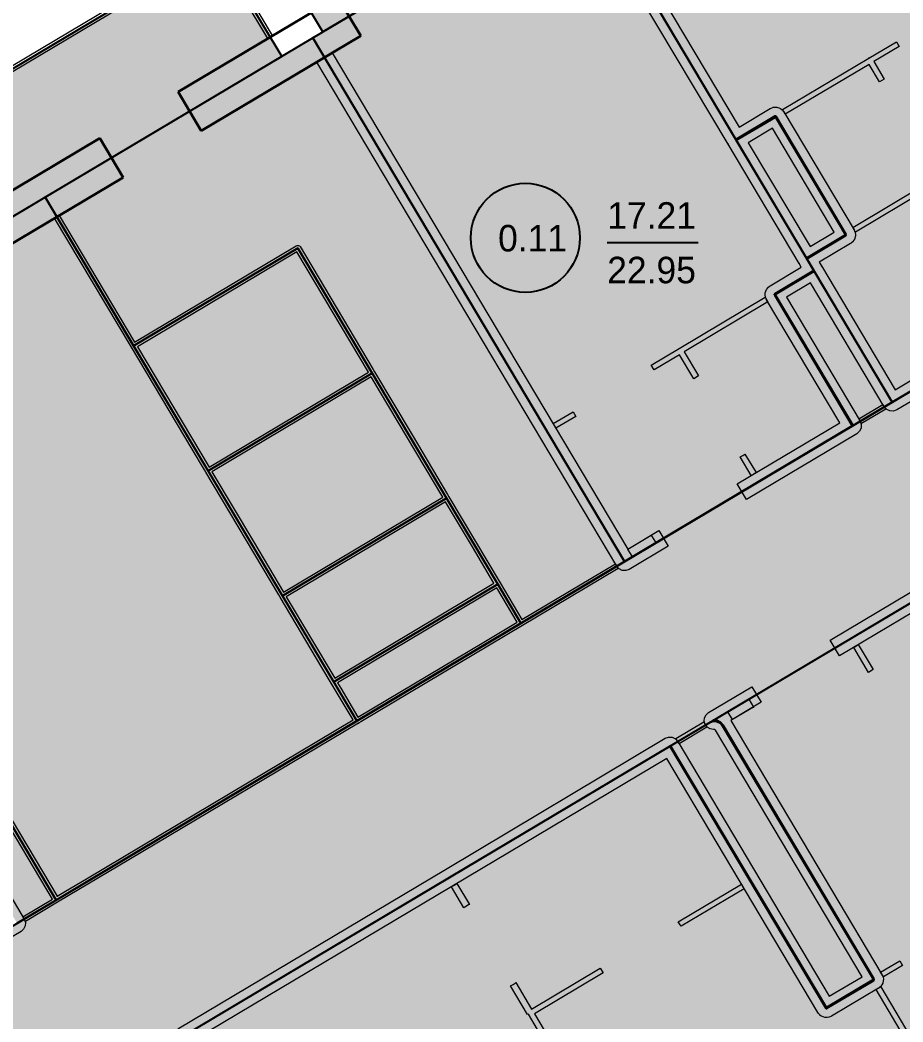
# Model space of a CAD drawing. Header units: millimetres. Extents: x 0 to 312583, y -208103 to 25097.
# Drawn here: x 47486 to 57197, y -116144 to -105128 of the extents above; entities that cross this region are included whole.
import ezdxf

# ---------------------------------------------------------------- set-up
doc = ezdxf.new("R2010")
doc.units = ezdxf.units.MM
doc.linetypes.add('Solid', pattern=[0])
for name, color, linetype, lineweight in [('Inner Walls', 5, 'Solid', 0), ('Outer Walls', 254, 'Solid', 25), ('Room Objects', 47, 'Solid', 15), ('Room Walls', 47, 'Solid', 35), ('Service Area', 252, 'Solid', 25), ('Studio Apartment', 151, 'Solid', 25), ('Three-Bedroom Apartment', 250, 'Solid', 25), ('Two-Bedroom Apartment', 1, 'Solid', 35)]:
    doc.layers.add(name, color=color, linetype=linetype, lineweight=lineweight)
doc.styles.add('Dialog.plain', font='Dialog.plain')

msp = doc.modelspace()

# ---------------------------------------------------------------- hatches: boundary and pattern name
at = {"layer": 'Room Objects', "linetype": 'Solid', "lineweight": 0}
for points in [[(54170, -110945), (54427, -110791), (54479, -110877), (54479, -110877), (54221, -111031)], [(55321, -112820), (55270, -112734), (55270, -112734), (55502, -112596), (55553, -112682), (55553, -112682)]]:
    msp.add_hatch(color=5, dxfattribs=at).paths.add_polyline_path(points, flags=0)
at = {"layer": 'Service Area', "linetype": 'Solid', "lineweight": 25}
for points in [[(65906, -104074), (66929, -105792), (37502, -123313), (36478, -121594)], [(49647, -104327), (50364, -105530), (44800, -108842), (44084, -107639)], [(47764, -107077), (47764, -107077), (50707, -105325), (54135, -111082), (54135, -111082), (51192, -112834), (52996, -111760), (52741, -111330), (52178, -110385), (51359, -109010), (50541, -107635), (48736, -108710)], [(56565, -107491), (56135, -107747), (55364, -106451), (55794, -106195)], [(44456, -109047), (44821, -108829), (47764, -107077), (51192, -112834), (48249, -114586), (47884, -114804)], [(48736, -108710), (50541, -107635), (51359, -109010), (49555, -110084)], [(55791, -108146), (56221, -107890), (57078, -109330), (57078, -109330), (56648, -109585)], [(49555, -110084), (51359, -109010), (52178, -110385), (50373, -111459)], [(50373, -111459), (52178, -110385), (52741, -111330), (50936, -112404)], [(50936, -112404), (52741, -111330), (52996, -111760), (51192, -112834)], [(54642, -113107), (55072, -112851), (55090, -112843), (55109, -112838), (55128, -112838), (55148, -112840), (55166, -112847), (55183, -112857), (55198, -112870), (55209, -112886), (56872, -115679), (56356, -115986)], [(47027, -113364), (47884, -114804), (47454, -115059), (46597, -113620)]]:
    msp.add_hatch(color=254, dxfattribs=at).paths.add_polyline_path(points, flags=0)
at = {"layer": 'Studio Apartment', "linetype": 'Solid', "lineweight": 25}
for points in [[(52824, -102435), (53540, -103638), (50817, -105260), (50101, -104057)], [(50707, -105325), (50707, -105325), (53650, -103573), (56216, -107882), (56216, -107882), (55786, -108138), (55785, -108139), (55783, -108140), (55782, -108142), (55782, -108144), (55781, -108146), (55781, -108148), (55782, -108150), (55783, -108151), (56640, -109591), (54135, -111082)]]:
    msp.add_hatch(color=252, dxfattribs=at).paths.add_polyline_path(points, flags=0)
at = {"layer": 'Two-Bedroom Apartment', "linetype": 'Solid', "lineweight": 25}
for points in [[(53650, -103573), (56593, -101821), (59536, -100069), (62479, -98316), (65045, -102626), (64615, -102881), (64613, -102883), (64612, -102884), (64611, -102886), (64610, -102888), (64610, -102889), (64610, -102891), (64611, -102893), (64611, -102895), (65468, -104334), (65468, -104334), (62963, -105825), (60021, -107578), (57078, -109330), (56140, -107755), (56140, -107755), (56570, -107499), (56571, -107498), (56573, -107497), (56574, -107495), (56574, -107493), (56575, -107491), (56575, -107489), (56574, -107487), (56573, -107486), (55802, -106190), (55801, -106189), (55800, -106187), (55798, -106186), (55796, -106186), (55794, -106185), (55792, -106186), (55790, -106186), (55788, -106187), (55359, -106443)], [(49272, -116305), (52215, -114552), (54634, -113112), (54634, -113112), (56348, -115991), (56349, -115992), (56350, -115994), (56352, -115995), (56354, -115995), (56356, -115996), (56358, -115996), (56360, -115995), (56361, -115994), (56877, -115687), (56878, -115686), (56880, -115685), (56881, -115683), (56881, -115681), (56882, -115679), (56882, -115677), (56881, -115675), (56880, -115674), (55218, -112881), (55217, -112880), (55206, -112865), (55204, -112863), (55190, -112850), (55188, -112849), (55171, -112839), (55170, -112838), (55151, -112831), (55149, -112831), (55130, -112828), (55128, -112828), (55111, -112828), (55158, -112800), (57663, -111309), (57663, -111309), (58520, -112748), (58521, -112750), (58522, -112751), (58524, -112752), (58526, -112753), (58528, -112753), (58530, -112753), (58531, -112753), (58533, -112752), (58963, -112496), (59038, -112623), (58609, -112879), (58607, -112880), (58606, -112881), (58605, -112883), (58604, -112885), (58604, -112887), (58604, -112889), (58604, -112890), (58605, -112892), (59376, -114188), (59378, -114189), (59379, -114190), (59381, -114191), (59383, -114192), (59385, -114192), (59386, -114192), (59388, -114192), (59390, -114191), (59820, -113935), (61528, -116805), (58586, -118557), (55643, -120309), (52700, -122062)]]:
    msp.add_hatch(color=151, dxfattribs=at).paths.add_polyline_path(points, flags=0)

# ---------------------------------------------------------------- linework, layer by layer
at = {"layer": 'Inner Walls', "color": 47, "linetype": 'Solid', "lineweight": 15}
for p, q in [((53864, -103736), (55394, -106306)), ((55273, -106494), (53692, -103839)), ((50749, -105591), (50921, -105489)), ((50921, -105489), (54170, -110945)), ((54049, -111133), (50749, -105591)), ((55394, -106306), (55737, -106101)), ((55737, -106101), (55746, -106096)), ((55746, -106096), (55748, -106096)), ((55748, -106096), (55766, -106089)), ((55766, -106089), (55768, -106088)), ((55768, -106088), (55787, -106086)), ((55787, -106086), (55789, -106086)), ((55789, -106086), (55809, -106087)), ((55809, -106087), (55811, -106087)), ((55811, -106087), (55830, -106092)), ((55830, -106092), (55832, -106092)), ((55832, -106092), (55850, -106101)), ((55850, -106101), (55851, -106102)), ((55851, -106102), (55867, -106114)), ((55867, -106114), (55868, -106115)), ((55868, -106115), (55881, -106129)), ((55881, -106129), (55883, -106131)), ((55883, -106131), (55888, -106139)), ((55888, -106139), (56659, -107434)), ((55762, -106319), (55496, -106477)), ((56441, -107459), (55762, -106319)), ((56054, -107806), (55273, -106494)), ((55496, -106477), (56175, -107618)), ((56175, -107618), (56441, -107459)), ((56659, -107434), (56664, -107443)), ((56664, -107443), (56665, -107445)), ((56665, -107445), (56671, -107463)), ((56673, -107508), (56668, -107527)), ((56671, -107463), (56672, -107465)), ((56672, -107465), (56675, -107485)), ((56674, -107506), (56673, -107508)), ((56675, -107487), (56674, -107506)), ((56675, -107485), (56675, -107487)), ((56621, -107585), (56277, -107790)), ((56629, -107580), (56621, -107585)), ((56631, -107579), (56629, -107580)), ((56645, -107566), (56631, -107579)), ((56647, -107564), (56645, -107566)), ((56658, -107548), (56647, -107564)), ((56659, -107547), (56658, -107548)), ((56668, -107529), (56659, -107547)), ((56668, -107527), (56668, -107529)), ((56079, -107847), (56054, -107806)), ((56277, -107790), (56302, -107831)), ((56302, -107831), (57112, -109193)), ((55735, -108052), (56079, -107847)), ((55711, -108071), (55725, -108058)), ((55725, -108058), (55727, -108057)), ((55727, -108057), (55735, -108052)), ((56181, -108019), (55915, -108177)), ((56992, -109381), (56181, -108019)), ((55681, -108150), (55682, -108131)), ((55681, -108152), (55681, -108150)), ((55684, -108172), (55681, -108152)), ((55682, -108131), (55683, -108129)), ((55683, -108129), (55687, -108110)), ((55685, -108174), (55684, -108172)), ((55691, -108192), (55685, -108174)), ((55687, -108110), (55688, -108108)), ((55688, -108108), (55697, -108090)), ((55697, -108090), (55698, -108089)), ((55698, -108089), (55709, -108073)), ((55709, -108073), (55711, -108071)), ((55915, -108177), (56725, -109539)), ((55692, -108194), (55691, -108192)), ((55697, -108203), (55692, -108194)), ((56502, -109556), (55697, -108203)), ((57112, -109193), (58681, -108259)), ((58783, -108431), (57129, -109416)), ((57018, -109410), (56992, -109381)), ((57053, -109427), (57018, -109410)), ((57092, -109429), (57053, -109427)), ((57129, -109416), (57092, -109429)), ((55373, -110229), (56502, -109556)), ((56725, -109539), (56738, -109576)), ((56738, -109576), (56736, -109615)), ((56691, -109677), (55475, -110400)), ((56720, -109650), (56691, -109677)), ((56736, -109615), (56720, -109650)), ((55475, -110400), (55373, -110229)), ((54170, -110945), (54513, -110740)), ((54513, -110740), (54616, -110912)), ((54616, -110912), (54186, -111168)), ((54075, -111162), (54049, -111133)), ((54110, -111179), (54075, -111162)), ((54149, -111181), (54110, -111179)), ((54186, -111168), (54149, -111181)), ((56396, -111947), (57611, -111223)), ((57628, -111446), (56498, -112119)), ((56498, -112119), (56396, -111947)), ((55060, -112742), (55536, -112459)), ((55536, -112459), (55639, -112630)), ((55639, -112630), (55304, -112830)), ((55011, -112838), (55015, -112801)), ((55015, -112801), (55032, -112767)), ((55032, -112767), (55060, -112742)), ((55022, -112874), (55011, -112838)), ((55045, -112904), (55022, -112874)), ((55077, -112923), (55045, -112904)), ((55304, -112830), (56966, -115622)), ((54583, -113026), (54619, -113013)), ((54619, -113013), (54658, -113015)), ((54658, -113015), (54694, -113032)), ((55115, -112928), (55077, -112923)), ((55124, -112928), (55115, -112928)), ((55126, -112928), (55124, -112928)), ((55127, -112929), (55126, -112928)), ((55129, -112930), (55127, -112929)), ((55131, -112931), (55129, -112930)), ((55134, -112936), (55131, -112931)), ((56748, -115647), (55134, -112936)), ((52164, -114467), (54583, -113026)), ((54694, -113032), (54720, -113061)), ((54720, -113061), (56387, -115862)), ((54599, -113249), (49409, -116339)), ((56262, -116042), (54599, -113249)), ((46721, -113651), (47532, -115013)), ((49221, -116219), (52164, -114467)), ((47543, -115089), (47526, -115124)), ((47532, -115013), (47545, -115050)), ((47545, -115050), (47543, -115089)), ((47497, -115150), (46646, -115657)), ((47526, -115124), (47497, -115150)), ((56387, -115862), (56748, -115647)), ((56966, -115622), (56971, -115631)), ((56971, -115631), (56972, -115633)), ((56972, -115633), (56978, -115651)), ((56978, -115651), (56979, -115653)), ((56979, -115653), (56982, -115673)), ((56928, -115773), (56412, -116080)), ((56936, -115768), (56928, -115773)), ((56938, -115767), (56936, -115768)), ((56952, -115754), (56938, -115767)), ((56954, -115752), (56952, -115754)), ((56965, -115736), (56954, -115752)), ((56966, -115735), (56965, -115736)), ((56975, -115717), (56966, -115735)), ((56976, -115715), (56975, -115717)), ((56980, -115696), (56976, -115715)), ((56981, -115694), (56980, -115696)), ((56982, -115675), (56981, -115694)), ((56982, -115673), (56982, -115675)), ((56267, -116050), (56262, -116042)), ((56268, -116052), (56267, -116050)), ((56281, -116066), (56268, -116052)), ((56283, -116068), (56281, -116066)), ((56299, -116079), (56283, -116068)), ((56300, -116080), (56299, -116079)), ((56318, -116089), (56300, -116080)), ((56320, -116089), (56318, -116089)), ((56339, -116094), (56320, -116089)), ((56341, -116095), (56339, -116094)), ((56360, -116096), (56341, -116095)), ((56362, -116096), (56360, -116096)), ((56382, -116093), (56362, -116096)), ((56384, -116092), (56382, -116093)), ((56402, -116086), (56384, -116092)), ((56404, -116085), (56402, -116086)), ((56412, -116080), (56404, -116085))]:
    msp.add_line(p, q, dxfattribs=at)
for p in [(55273, -106494), (56054, -107806), (56302, -107831)]:
    msp.add_point(p, dxfattribs=at)
at = {"layer": 'Outer Walls', "color": 47, "linetype": 'Solid', "lineweight": 35}
for p, q in [((49224, -105917), (50977, -104874)), ((50977, -104874), (51233, -105303)), ((51233, -105303), (49479, -106347)), ((49479, -106347), (49224, -105917)), ((46726, -107404), (48364, -106429)), ((48364, -106429), (48620, -106859)), ((48620, -106859), (46982, -107834))]:
    msp.add_line(p, q, dxfattribs=at)
at = {"layer": 'Room Objects', "color": 0, "linetype": 'Solid', "lineweight": 0}
for p, q in [((54170, -110945), (54427, -110791)), ((54427, -110791), (54479, -110877)), ((54479, -110877), (54221, -111031)), ((54221, -111031), (54170, -110945)), ((55270, -112734), (55502, -112596)), ((55553, -112682), (55321, -112820)), ((55502, -112596), (55553, -112682)), ((55321, -112820), (55270, -112734))]:
    msp.add_line(p, q, dxfattribs=at)
for p in [(54479, -110877), (55553, -112682), (55270, -112734)]:
    msp.add_point(p, dxfattribs=at)
at = {"layer": 'Room Walls', "color": 47, "linetype": 'Solid', "lineweight": 9}
for p, q in [((44068, -107613), (49632, -104301)), ((49673, -104311), (50261, -105299)), ((49637, -104368), (44125, -107650)), ((50210, -105330), (49637, -104368)), ((50261, -105299), (50210, -105330)), ((56820, -105549), (57126, -105367)), ((57157, -105419), (56876, -105586)), ((57126, -105367), (57157, -105419)), ((55873, -106113), (56820, -105549)), ((56825, -105616), (55903, -106165)), ((56939, -105809), (56825, -105616)), ((56876, -105586), (56991, -105778)), ((56991, -105778), (56939, -105809)), ((55903, -106165), (55873, -106113)), ((56644, -107409), (57565, -106860)), ((57596, -106912), (56675, -107460)), ((47866, -107307), (47918, -107277)), ((47918, -107277), (48747, -108669)), ((48711, -108725), (47866, -107307)), ((56675, -107460), (56644, -107409)), ((48747, -108669), (50525, -107610)), ((50525, -107610), (50536, -107606)), ((50536, -107606), (50548, -107606)), ((50548, -107606), (50559, -107611)), ((50559, -107611), (50567, -107620)), ((50567, -107620), (51370, -108969)), ((50530, -107676), (48777, -108720)), ((51318, -109000), (50530, -107676)), ((54734, -108741), (55681, -108177)), ((55681, -108177), (55712, -108228)), ((55712, -108228), (54791, -108777)), ((49379, -109847), (48711, -108725)), ((48777, -108720), (49565, -110043)), ((54428, -108923), (54734, -108741)), ((54739, -108808), (54459, -108975)), ((54896, -109072), (54739, -108808)), ((54791, -108777), (54948, -109041)), ((54459, -108975), (54428, -108923)), ((49565, -110043), (51318, -109000)), ((51349, -109051), (49596, -110095)), ((52137, -110374), (51349, -109051)), ((51370, -108969), (51385, -108995)), ((51385, -108995), (51799, -109690)), ((54948, -109041), (54896, -109072)), ((56710, -109514), (56976, -109355)), ((56976, -109355), (56992, -109381)), ((56992, -109381), (57007, -109407)), ((53349, -109566), (53569, -109435)), ((53599, -109486), (53379, -109617)), ((53569, -109435), (53599, -109486)), ((57007, -109407), (56741, -109565)), ((53379, -109617), (53349, -109566)), ((56741, -109565), (56710, -109514)), ((51799, -109690), (52188, -110344)), ((49514, -110074), (49379, -109847)), ((55408, -109931), (55434, -109916)), ((55529, -110135), (55408, -109931)), ((55434, -109916), (55459, -109900)), ((55459, -109900), (55581, -110105)), ((49529, -110100), (49514, -110074)), ((50332, -111449), (49529, -110100)), ((49596, -110095), (50053, -110863)), ((55555, -110120), (55529, -110135)), ((55581, -110105), (55555, -110120)), ((50384, -111418), (52137, -110374)), ((52188, -110344), (52204, -110370)), ((52204, -110370), (52766, -111315)), ((52167, -110426), (50415, -111470)), ((52461, -110919), (52167, -110426)), ((50053, -110863), (50384, -111418)), ((52699, -111320), (52461, -110919)), ((53007, -111719), (54034, -111107)), ((54034, -111107), (54064, -111159)), ((54064, -111159), (51233, -112844)), ((50947, -112363), (52699, -111320)), ((52730, -111371), (50977, -112415)), ((52955, -111749), (52730, -111371)), ((52766, -111315), (53007, -111719)), ((50348, -111475), (50332, -111449)), ((50807, -112246), (50348, -111475)), ((50415, -111470), (50947, -112363)), ((52586, -111969), (52955, -111749)), ((51202, -112793), (52586, -111969)), ((56655, -112026), (56706, -111995)), ((56819, -112302), (56655, -112026)), ((56706, -111995), (56871, -112271)), ((50910, -112420), (50807, -112246)), ((56871, -112271), (56819, -112302)), ((51151, -112824), (50910, -112420)), ((50977, -112415), (51013, -112474)), ((51013, -112474), (51202, -112793)), ((48234, -114560), (51151, -112824)), ((51207, -112860), (48682, -114363)), ((51233, -112844), (51207, -112860)), ((54698, -113028), (55006, -112845)), ((55041, -112905), (54735, -113087)), ((55006, -112845), (55036, -112896)), ((55036, -112896), (55041, -112905)), ((54728, -113079), (54698, -113028)), ((54730, -113078), (54728, -113079)), ((54735, -113087), (54730, -113078)), ((47843, -114793), (47047, -113457)), ((47099, -113426), (47894, -114762)), ((48682, -114363), (47899, -114829)), ((47967, -114719), (48234, -114560)), ((52230, -114656), (52258, -114644)), ((52232, -114659), (52230, -114656)), ((52369, -114889), (52232, -114659)), ((52258, -114644), (52271, -114636)), ((52271, -114636), (52275, -114633)), ((52275, -114633), (52283, -114628)), ((52283, -114628), (52292, -114623)), ((52292, -114623), (52429, -114853)), ((54726, -115042), (55420, -114629)), ((55420, -114629), (55451, -114680)), ((47894, -114762), (47967, -114719)), ((55451, -114680), (54757, -115093)), ((47516, -114988), (47843, -114793)), ((47899, -114829), (47547, -115039)), ((52377, -114884), (52369, -114889)), ((52420, -114858), (52377, -114884)), ((52429, -114853), (52420, -114858)), ((47547, -115039), (47516, -114988)), ((54747, -115076), (54726, -115042)), ((54757, -115093), (54747, -115076)), ((53113, -116002), (53867, -115553)), ((53867, -115553), (53898, -115605)), ((56951, -115597), (57163, -115471)), ((57193, -115522), (56982, -115648)), ((57163, -115471), (57193, -115522)), ((53898, -115605), (53144, -116054)), ((56982, -115648), (56951, -115597)), ((52880, -115748), (52889, -115743)), ((53068, -116064), (52880, -115748)), ((52889, -115743), (52910, -115731)), ((52910, -115731), (52932, -115717)), ((52932, -115717), (52940, -115712)), ((52940, -115712), (53113, -116002)), ((56902, -115789), (56954, -115758)), ((56954, -115758), (58483, -118327)), ((58432, -118358), (56902, -115789)), ((53077, -116059), (53068, -116064)), ((55489, -120110), (53077, -116059)), ((53144, -116054), (55541, -120079))]:
    msp.add_line(p, q, dxfattribs=at)
for p in [(56820, -105549), (51207, -112860), (51207, -112860), (55036, -112896), (47894, -114762)]:
    msp.add_point(p, dxfattribs=at)
at = {"layer": 'Service Area', "color": 254, "linetype": 'Solid', "lineweight": 25}
for p, q in [((36478, -121594), (65906, -104074)), ((44084, -107639), (49647, -104327)), ((49647, -104327), (50364, -105530)), ((47764, -107077), (50707, -105325)), ((50707, -105325), (54135, -111082)), ((50364, -105530), (44800, -108842)), ((66929, -105792), (37502, -123313)), ((55364, -106451), (55794, -106195)), ((55794, -106195), (56565, -107491)), ((56135, -107747), (55364, -106451)), ((44821, -108829), (47764, -107077)), ((47764, -107077), (51192, -112834)), ((48736, -108710), (47764, -107077)), ((56565, -107491), (56135, -107747)), ((50541, -107635), (48736, -108710)), ((48736, -108710), (50541, -107635)), ((51359, -109010), (50541, -107635)), ((50541, -107635), (51359, -109010)), ((55791, -108146), (56221, -107890)), ((56221, -107890), (57078, -109330)), ((56648, -109585), (55791, -108146)), ((49555, -110084), (48736, -108710)), ((47884, -114804), (44456, -109047)), ((49555, -110084), (51359, -109010)), ((51359, -109010), (49555, -110084)), ((52178, -110385), (51359, -109010)), ((51359, -109010), (52178, -110385)), ((57078, -109330), (56648, -109585)), ((50373, -111459), (49555, -110084)), ((50373, -111459), (52178, -110385)), ((52178, -110385), (50373, -111459)), ((52741, -111330), (52178, -110385)), ((52178, -110385), (52741, -111330)), ((54135, -111082), (51192, -112834)), ((50936, -112404), (52741, -111330)), ((52741, -111330), (50936, -112404)), ((52996, -111760), (52741, -111330)), ((52741, -111330), (52996, -111760)), ((50936, -112404), (50373, -111459)), ((51192, -112834), (52996, -111760)), ((52996, -111760), (51192, -112834)), ((51192, -112834), (50936, -112404)), ((51192, -112834), (48249, -114586)), ((54642, -113107), (55072, -112851)), ((55072, -112851), (55090, -112843)), ((55090, -112843), (55109, -112838)), ((55109, -112838), (55128, -112838)), ((55128, -112838), (55148, -112840)), ((55148, -112840), (55166, -112847)), ((55166, -112847), (55183, -112857)), ((55183, -112857), (55198, -112870)), ((55198, -112870), (55209, -112886)), ((55209, -112886), (56872, -115679)), ((56356, -115986), (54642, -113107)), ((47027, -113364), (47884, -114804)), ((48249, -114586), (47884, -114804)), ((47884, -114804), (47454, -115059)), ((56872, -115679), (56356, -115986))]:
    msp.add_line(p, q, dxfattribs=at)
for p in [(47764, -107077), (57078, -109330), (54135, -111082)]:
    msp.add_point(p, dxfattribs=at)
at = {"layer": 'Studio Apartment', "color": 252, "linetype": 'Solid', "lineweight": 25}
for p, q in [((50707, -105325), (53650, -103573)), ((53540, -103638), (50817, -105260)), ((53650, -103573), (56216, -107882)), ((50817, -105260), (50101, -104057)), ((54135, -111082), (50707, -105325)), ((56216, -107882), (55786, -108138)), ((55782, -108144), (55781, -108146)), ((55781, -108146), (55781, -108148)), ((55781, -108148), (55782, -108150)), ((55783, -108140), (55782, -108142)), ((55782, -108142), (55782, -108144)), ((55782, -108150), (55783, -108151)), ((55785, -108139), (55783, -108140)), ((55783, -108151), (56640, -109591)), ((55786, -108138), (55785, -108139)), ((56640, -109591), (54135, -111082))]:
    msp.add_line(p, q, dxfattribs=at)
for p in [(50707, -105325), (56216, -107882)]:
    msp.add_point(p, dxfattribs=at)
at = {"layer": 'Three-Bedroom Apartment', "color": 7, "linetype": 'Solid', "lineweight": 25}
msp.add_line((53944, -107573), (54944, -107573), dxfattribs=at)
msp.add_circle((53044, -107523), 600, dxfattribs=at)
at = {"layer": 'Two-Bedroom Apartment', "color": 151, "linetype": 'Solid', "lineweight": 25}
for p, q in [((55359, -106443), (53650, -103573)), ((55788, -106187), (55359, -106443)), ((55790, -106186), (55788, -106187)), ((55792, -106186), (55790, -106186)), ((55794, -106185), (55792, -106186)), ((55796, -106186), (55794, -106185)), ((55798, -106186), (55796, -106186)), ((55800, -106187), (55798, -106186)), ((55801, -106189), (55800, -106187)), ((55802, -106190), (55801, -106189)), ((56573, -107486), (55802, -106190)), ((56140, -107755), (56570, -107499)), ((56570, -107499), (56571, -107498)), ((56571, -107498), (56573, -107497)), ((56574, -107487), (56573, -107486)), ((56573, -107497), (56574, -107495)), ((56575, -107489), (56574, -107487)), ((56574, -107493), (56575, -107491)), ((56574, -107495), (56574, -107493)), ((56575, -107491), (56575, -107489)), ((60021, -107578), (57078, -109330)), ((57078, -109330), (56140, -107755)), ((55158, -112800), (57663, -111309)), ((55111, -112828), (55158, -112800)), ((55128, -112828), (55111, -112828)), ((55130, -112828), (55128, -112828)), ((55149, -112831), (55130, -112828)), ((55151, -112831), (55149, -112831)), ((55170, -112838), (55151, -112831)), ((55171, -112839), (55170, -112838)), ((55188, -112849), (55171, -112839)), ((55190, -112850), (55188, -112849)), ((55204, -112863), (55190, -112850)), ((55206, -112865), (55204, -112863)), ((55217, -112880), (55206, -112865)), ((55218, -112881), (55217, -112880)), ((56880, -115674), (55218, -112881)), ((52215, -114552), (54634, -113112)), ((54634, -113112), (56348, -115991)), ((49272, -116305), (52215, -114552)), ((56361, -115994), (56877, -115687)), ((56877, -115687), (56878, -115686)), ((56878, -115686), (56880, -115685)), ((56881, -115675), (56880, -115674)), ((56880, -115685), (56881, -115683)), ((56882, -115677), (56881, -115675)), ((56881, -115681), (56882, -115679)), ((56881, -115683), (56881, -115681)), ((56882, -115679), (56882, -115677)), ((56348, -115991), (56349, -115992)), ((56349, -115992), (56350, -115994)), ((56350, -115994), (56352, -115995)), ((56352, -115995), (56354, -115995)), ((56354, -115995), (56356, -115996)), ((56356, -115996), (56358, -115996)), ((56358, -115996), (56360, -115995)), ((56360, -115995), (56361, -115994))]:
    msp.add_line(p, q, dxfattribs=at)
for p in [(56140, -107755), (54634, -113112)]:
    msp.add_point(p, dxfattribs=at)

# ---------------------------------------------------------------- texts
at = {"layer": 'Three-Bedroom Apartment', "color": 7, "linetype": 'Solid', "lineweight": 25, "style": 'Dialog.plain'}
for s, p in [('17.21', (53944, -107423)), ('0.11', (52744, -107673)), ('22.95', (53944, -108023))]:
    msp.add_text(s, height=291.6, dxfattribs=at).set_placement(p)

doc.saveas('drawing.dxf')
